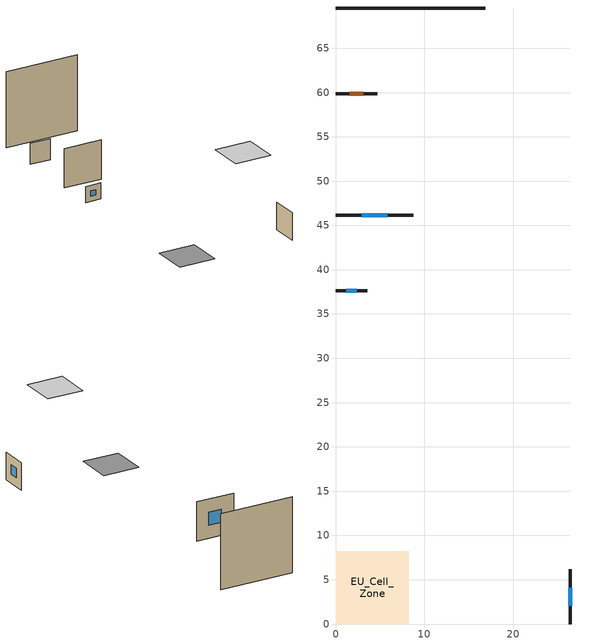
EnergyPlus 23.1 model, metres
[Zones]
EU_Cell_Zone
 floor othersidecoefficients (EU_IT.MidClim.TH.07.Gen.ReEx.001.001_floor_1_Construction): 0,0 8.22,0 8.22,8.22 0,8.22 z0
 wall outside (EU_IT.MidClim.TH.07.Gen.ReEx.001.001_wall_1_east_1_Construction): 26.45,0 26.45,6.15 z0:6.15
 wall outside (EU_IT.MidClim.TH.07.Gen.ReEx.001.001_wall_1_north_2_Construction): 0,37.6 3.56,37.6 z0:3.56
 wall outside (EU_IT.MidClim.TH.07.Gen.ReEx.001.001_wall_1_south_3_Construction): 8.71,46.16 0,46.16 z0:8.71
 wall outside (EU_IT.MidClim.TH.07.Gen.ReEx.001.001_wall_1_south_4_Construction): 4.67,59.87 0,59.87 z0:4.67
 wall othersidecoefficients (EU_IT.MidClim.TH.07.Gen.ReEx.001.001_thermal_bridge_Construction): 16.84,69.54 0,69.54 z0:16.84
 window (EU_IT.MidClim.TH.07.Gen.ReEx.001.001_window_east_1_Construction): 26.45,2.06 26.45,4.1 z2.06:4.1
 window (EU_IT.MidClim.TH.07.Gen.ReEx.001.001_window_north_2_Construction): 1.19,37.6 2.37,37.6 z1.19:2.37
 window (EU_IT.MidClim.TH.07.Gen.ReEx.001.001_window_south_3_Construction): 5.8,46.16 2.91,46.16 z2.91:5.8
 door (EU_IT.MidClim.TH.07.Gen.ReEx.001.001_door_south_4_Construction): 3.11,59.87 1.56,59.87 z1.56:3.11
 ceiling othersidecoefficients (EU_IT.MidClim.TH.07.Gen.ReEx.001.001_roof_2_Construction): 13.22,0 21.45,0 21.45,8.22 13.22,8.22 z20
[Building]
EU Step8 Campaign Cell: North Axis=0; Terrain=City; Solar Distribution=FullExterior
[Site:Location]
Bologna: Latitude=44.5; Longitude=11.25; Time Zone=1; Elevation=37
[SizingPeriod:WeatherFileDays]
AnnualSizingPeriod: Begin Month=1; Begin Day of Month=1; End Month=12; End Day of Month=31; Use Weather File Daylight Saving Period=No; Use Weather File Rain and Snow Indicators=No
[MATERIAL]
EU_InternalMass_Material: Roughness=MediumRough; Thickness=0.1; Conductivity=1; Density=1800; Specific Heat=900; Thermal Absorptance=0.9; Solar Absorptance=0.7; Visible Absorptance=0.7
[MATERIAL:NOMASS] Roughness=MediumRough; Thermal Absorptance=0.9; Solar Absorptance=0.7; Visible Absorptance=0.7
Name | Thermal Resistance
EU_IT.MidClim.TH.07.Gen.ReEx.001.001_floor_1_NoMass | 1.49175
EU_IT.MidClim.TH.07.Gen.ReEx.001.001_roof_2_NoMass | 1.6647
EU_IT.MidClim.TH.07.Gen.ReEx.001.001_wall_1_east_1_NoMass; EU_IT.MidClim.TH.07.Gen.ReEx.001.001_wall_1_north_2_NoMass; EU_IT.MidClim.TH.07.Gen.ReEx.001.001_wall_1_south_3_NoMass; EU_IT.MidClim.TH.07.Gen.ReEx.001.001_wall_1_south_4_NoMass | 1.94686
EU_IT.MidClim.TH.07.Gen.ReEx.001.001_door_south_4_NoMass | 0.675674
EU_IT.MidClim.TH.07.Gen.ReEx.001.001_thermal_bridge_NoMass | 11.4865
[WINDOWMATERIAL:SIMPLEGLAZINGSYSTEM] UFactor=2.43765; Solar Heat Gain Coefficient=0.75; Visible Transmittance=0.75
EU_IT.MidClim.TH.07.Gen.ReEx.001.001_window_east_1_SimpleGlazing; EU_IT.MidClim.TH.07.Gen.ReEx.001.001_window_north_2_SimpleGlazing; EU_IT.MidClim.TH.07.Gen.ReEx.001.001_window_south_3_SimpleGlazing
[CONSTRUCTION]
EU_IT.MidClim.TH.07.Gen.ReEx.001.001_floor_1_Construction: EU_IT.MidClim.TH.07.Gen.ReEx.001.001_floor_1_NoMass
EU_IT.MidClim.TH.07.Gen.ReEx.001.001_roof_2_Construction: EU_IT.MidClim.TH.07.Gen.ReEx.001.001_roof_2_NoMass
EU_IT.MidClim.TH.07.Gen.ReEx.001.001_wall_1_east_1_Construction: EU_IT.MidClim.TH.07.Gen.ReEx.001.001_wall_1_east_1_NoMass
EU_IT.MidClim.TH.07.Gen.ReEx.001.001_window_east_1_Construction: EU_IT.MidClim.TH.07.Gen.ReEx.001.001_window_east_1_SimpleGlazing
EU_IT.MidClim.TH.07.Gen.ReEx.001.001_wall_1_north_2_Construction: EU_IT.MidClim.TH.07.Gen.ReEx.001.001_wall_1_north_2_NoMass
EU_IT.MidClim.TH.07.Gen.ReEx.001.001_window_north_2_Construction: EU_IT.MidClim.TH.07.Gen.ReEx.001.001_window_north_2_SimpleGlazing
EU_IT.MidClim.TH.07.Gen.ReEx.001.001_wall_1_south_3_Construction: EU_IT.MidClim.TH.07.Gen.ReEx.001.001_wall_1_south_3_NoMass
EU_IT.MidClim.TH.07.Gen.ReEx.001.001_window_south_3_Construction: EU_IT.MidClim.TH.07.Gen.ReEx.001.001_window_south_3_SimpleGlazing
EU_IT.MidClim.TH.07.Gen.ReEx.001.001_wall_1_south_4_Construction: EU_IT.MidClim.TH.07.Gen.ReEx.001.001_wall_1_south_4_NoMass
EU_IT.MidClim.TH.07.Gen.ReEx.001.001_door_south_4_Construction: EU_IT.MidClim.TH.07.Gen.ReEx.001.001_door_south_4_NoMass
EU_IT.MidClim.TH.07.Gen.ReEx.001.001_thermal_bridge_Construction: EU_IT.MidClim.TH.07.Gen.ReEx.001.001_thermal_bridge_NoMass
EU_InternalMass_Construction: EU_InternalMass_Material
[ZONE]
EU_Cell_Zone: Type=1; Multiplier=1; Ceiling Height=1.91892; Volume=426; Floor Area=111; Part of Total Floor Area=Yes
[INTERNALMASS]
EU_Cell_Zone_EU_InternalMass: Construction=EU_InternalMass_Construction; Zone or ZoneList=EU_Cell_Zone; Surface Area=111
[SURFACEPROPERTY:OTHERSIDECOEFFICIENTS] Combined ConvectiveRadiative Film Coefficient=0; Constant Temperature=0; Constant Temperature Coefficient=0; Ground Temperature Coefficient=0; Wind Speed Coefficient=0; Sinusoidal Variation of Constant Temperature Coefficient=No; Period of Sinusoidal Variation=24; Previous Other Side Temperature Coefficient=0
Name | External DryBulb Temperature Coefficient | Zone Air Temperature Coefficient
EU_IT.MidClim.TH.07.Gen.ReEx.001.001_floor_1_b0.406174 | 0.406174 | 0.593826
EU_IT.MidClim.TH.07.Gen.ReEx.001.001_roof_2_b0.8285 | 0.8285 | 0.1715
EU_IT.MidClim.TH.07.Gen.ReEx.001.001_wall_1_east_1_b1; EU_IT.MidClim.TH.07.Gen.ReEx.001.001_wall_1_north_2_b1; EU_IT.MidClim.TH.07.Gen.ReEx.001.001_wall_1_south_3_b1; EU_IT.MidClim.TH.07.Gen.ReEx.001.001_wall_1_south_4_b1; EU_IT.MidClim.TH.07.Gen.ReEx.001.001_thermal_bridge_b1 | 1 | 0
[OTHEREQUIPMENT]
EU_Step8_InternalGain_it__IT.MidClim.TH.07.Gen.ReEx.001.001__f030_f030: Fuel Type=Electricity; Zone or ZoneList or Space or SpaceList=EU_Cell_Zone; Schedule=EU_Step8_GainSchedule_it__IT.MidClim.TH.07.Gen.ReEx.001.001__f030_f030; Design Level Calculation Method=Watts/Area; Power per Zone Floor Area=1; Fraction Latent=0; Fraction Radiant=0; Fraction Lost=0; Carbon Dioxide Generation Rate=0; EndUse Subcategory=EU_Step8_InternalGains
[ZONEVENTILATION:DESIGNFLOWRATE]
EU_ConstantAir_EU_Cell_Zone: Zone or ZoneList or Space or SpaceList=EU_Cell_Zone; Schedule=EU_AlwaysOn; Design Flow Rate Calculation Method=AirChanges/Hour; Air Changes per Hour=0.522355; Ventilation Type=Natural; Fan Pressure Rise=0; Fan Total Efficiency=1; Constant Term Coefficient=1; Temperature Term Coefficient=0; Velocity Term Coefficient=0; Velocity Squared Term Coefficient=0; Minimum Indoor Temperature=-100; Maximum Indoor Temperature=100; Delta Temperature=-100; Minimum Outdoor Temperature=-100; Maximum Outdoor Temperature=100; Maximum Wind Speed=40
[HVACTEMPLATE:THERMOSTAT]
EU_HeatOnly_EU_Cell_Zone: Constant Heating Setpoint=20; Constant Cooling Setpoint=50
[HVACTEMPLATE:ZONE:IDEALLOADSAIRSYSTEM]
EU_Cell_Zone: Template Thermostat=EU_HeatOnly_EU_Cell_Zone; System Availability Schedule=EU_AlwaysOn; Maximum Heating Supply Air Temperature=50; Minimum Cooling Supply Air Temperature=13; Maximum Heating Supply Air Humidity Ratio=0.0156; Minimum Cooling Supply Air Humidity Ratio=0.0077; Heating Limit=NoLimit; Cooling Limit=NoLimit; Heating Availability Schedule=EU_AlwaysOn; Cooling Availability Schedule=EU_CoolingOff; Dehumidification Control Type=ConstantSensibleHeatRatio; Cooling Sensible Heat Ratio=0.7; Dehumidification Setpoint=60; Humidification Control Type=None; Humidification Setpoint=30; Outdoor Air Method=None; Outdoor Air Flow Rate per Person=0.00944; Outdoor Air Flow Rate per Zone Floor Area=0; Outdoor Air Flow Rate per Zone=0; Demand Controlled Ventilation Type=None; Outdoor Air Economizer Type=NoEconomizer; Heat Recovery Type=None; Sensible Heat Recovery Effectiveness=0.7; Latent Heat Recovery Effectiveness=0.65
[SIZING:ZONE]
EU_Cell_Zone: Zone Cooling Design Supply Air Temperature Input Method=SupplyAirTemperature; Zone Cooling Design Supply Air Temperature=13; Zone Heating Design Supply Air Temperature Input Method=SupplyAirTemperature; Zone Heating Design Supply Air Temperature=50; Zone Cooling Design Supply Air Humidity Ratio=0.008; Zone Heating Design Supply Air Humidity Ratio=0.008; Cooling Design Air Flow Method=DesignDay; Cooling Design Air Flow Rate=0; Cooling Minimum Air Flow per Zone Floor Area=0.000762; Cooling Minimum Air Flow=0; Cooling Minimum Air Flow Fraction=0.2; Heating Design Air Flow Method=DesignDay; Heating Design Air Flow Rate=0; Heating Maximum Air Flow per Zone Floor Area=0.002032; Heating Maximum Air Flow=0.141576; Heating Maximum Air Flow Fraction=0.3; Account for Dedicated Outdoor Air System=No; Dedicated Outdoor Air System Control Strategy=NeutralSupplyAir; Dedicated Outdoor Air Low Setpoint Temperature for Design=autosize; Dedicated Outdoor Air High Setpoint Temperature for Design=autosize; Zone Load Sizing Method=Sensible Load Only No Latent Load; Zone Latent Cooling Design Supply Air Humidity Ratio Input Method=HumidityRatioDifference; Zone Cooling Design Supply Air Humidity Ratio Difference=0.005; Zone Latent Heating Design Supply Air Humidity Ratio Input Method=HumidityRatioDifference; Zone Humidification Design Supply Air Humidity Ratio Difference=0.005
[SCHEDULE:CONSTANT]
Name | Hourly Value
EU_AlwaysOn | 1
EU_CoolingOff | 0
[SCHEDULE:FILE]
EU_Step8_GainSchedule_it__IT.MidClim.TH.07.Gen.ReEx.001.001__f030_f030: File=C:\Users\o_iseri\Desktop\OpenUBEM\openubem\outputs\eu_certified_rerun_2026-08-28\rep3\schedules\it__IT.MidClim.TH.07.Gen.ReEx.001.001__f030.csv; Column Number=1; Rows to Skip at Top=0; Number of Hours of Data=8760; Column Separator=Comma; Interpolate to Timestep=No; Minutes per Item=60; Adjust Schedule for Daylight Savings=Yes
